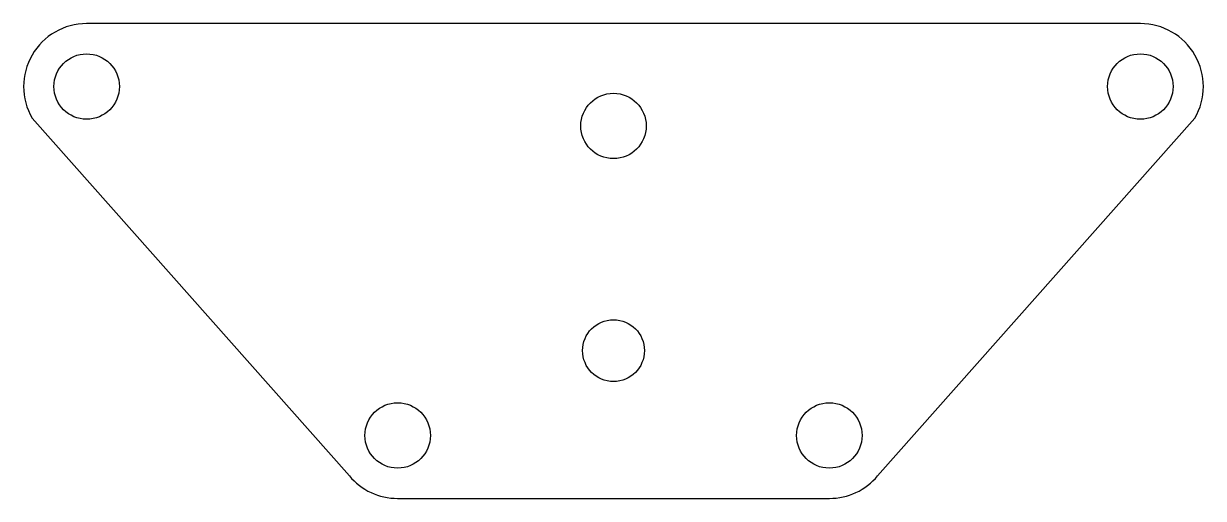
# Model space of a CAD drawing. Header units: millimetres. Extents: x -48.7 to 48.7, y -16.2 to 23.
import ezdxf

# ---------------------------------------------------------------- set-up
doc = ezdxf.new("R2010")
doc.units = ezdxf.units.MM

msp = doc.modelspace()

# ---------------------------------------------------------------- linework, layer by layer
msp.add_lwpolyline([(21.785, -14.344), (47.954, 15.201, 0.57735), (43.451, 23.001), (-43.451, 23.001, 0.57735), (-47.954, 15.201), (-21.785, -14.344, 0.221695), (-17.801, -16.201), (17.801, -16.201, 0.221695)], format="xyb", close=True)
for centre, radius in [((-43.451, 17.801), 2.7), ((43.451, 17.801), 2.7), ((0, 14.55), 2.7), ((0, -4), 2.55), ((-17.801, -11.001), 2.7), ((17.801, -11.001), 2.7)]:
    msp.add_circle(centre, radius)

doc.saveas('drawing.dxf')
